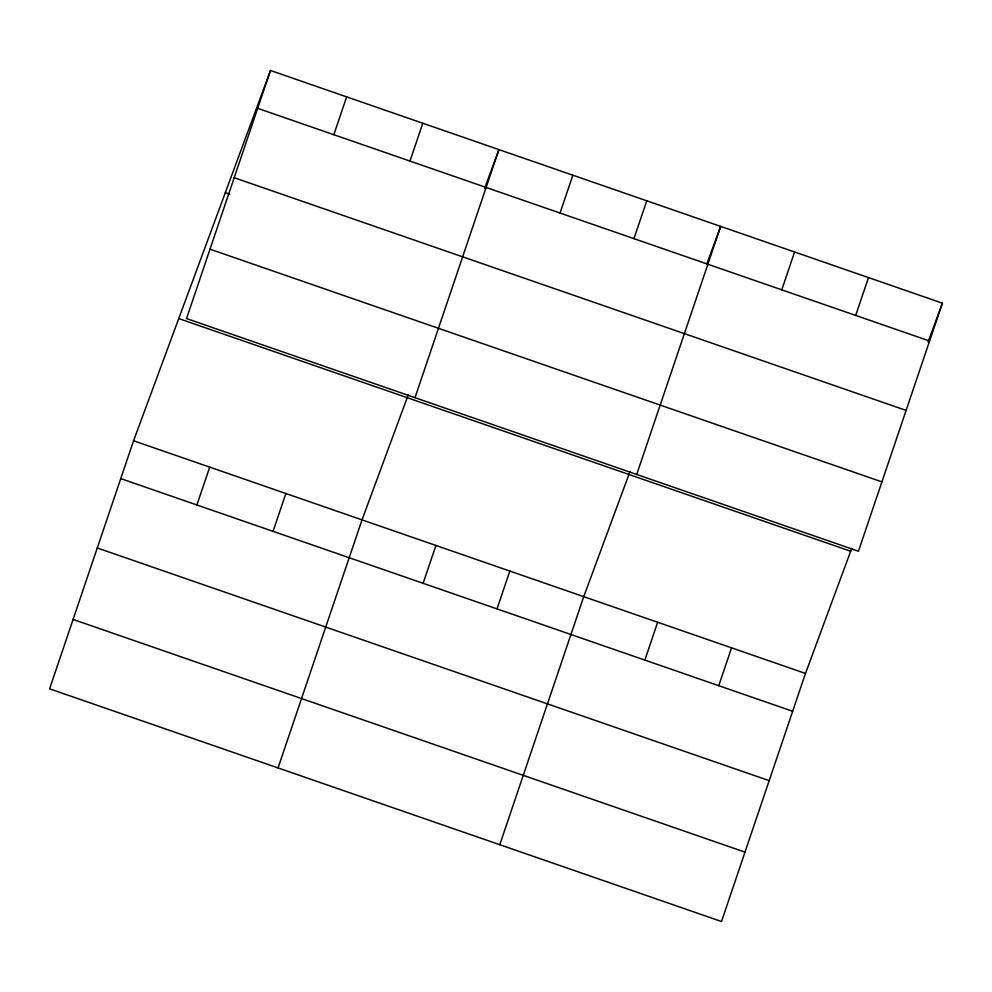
<?xml version="1.0" encoding="UTF-8"?>
<svg xmlns="http://www.w3.org/2000/svg" width="992" height="992" viewBox="0 0 992 992"><rect width="100%" height="100%" fill="white"/><g stroke="black" fill="none" stroke-linecap="round" stroke-linejoin="round"><path stroke-width="1.49" d="M270.494 70.494L186.521 318.556L858.44 551.242L942.4 303.18L270.494 70.494L133.56 440.758L49.6 688.82L721.506 921.506L805.479 673.444L851.719 548.39M196.9 504.965L209.709 467.12M333.833 134.714L346.642 96.869M273.06 531.34L285.87 493.495M409.981 161.076L422.79 123.244M278.045 767.932L362.018 519.87L408.258 394.816M414.978 397.668L498.939 149.606L484.567 188.48M423.113 583.308L435.922 545.464M560.046 213.044L572.855 175.2M497.029 608.902L509.838 571.057M633.95 238.638L646.759 200.806M499.782 844.713L583.742 596.651L629.982 471.609M636.703 474.461L720.676 226.399L706.8 263.884M644.85 660.089L657.659 622.244M781.77 289.838L794.58 251.993M718.754 685.695L731.563 647.85M855.674 315.431L868.496 277.586M928.028 342.054L942.4 303.18M257.684 108.339L929.591 341.025M234.199 177.717L906.105 410.403M225.308 192.684L229.698 194.209M210.006 249.19L881.913 481.876M178.746 318.568L850.665 551.254M133.56 440.758L805.479 673.444M120.751 478.603L792.67 711.289M97.278 547.968L769.184 780.654M73.086 619.442L744.992 852.128"/></g></svg>
